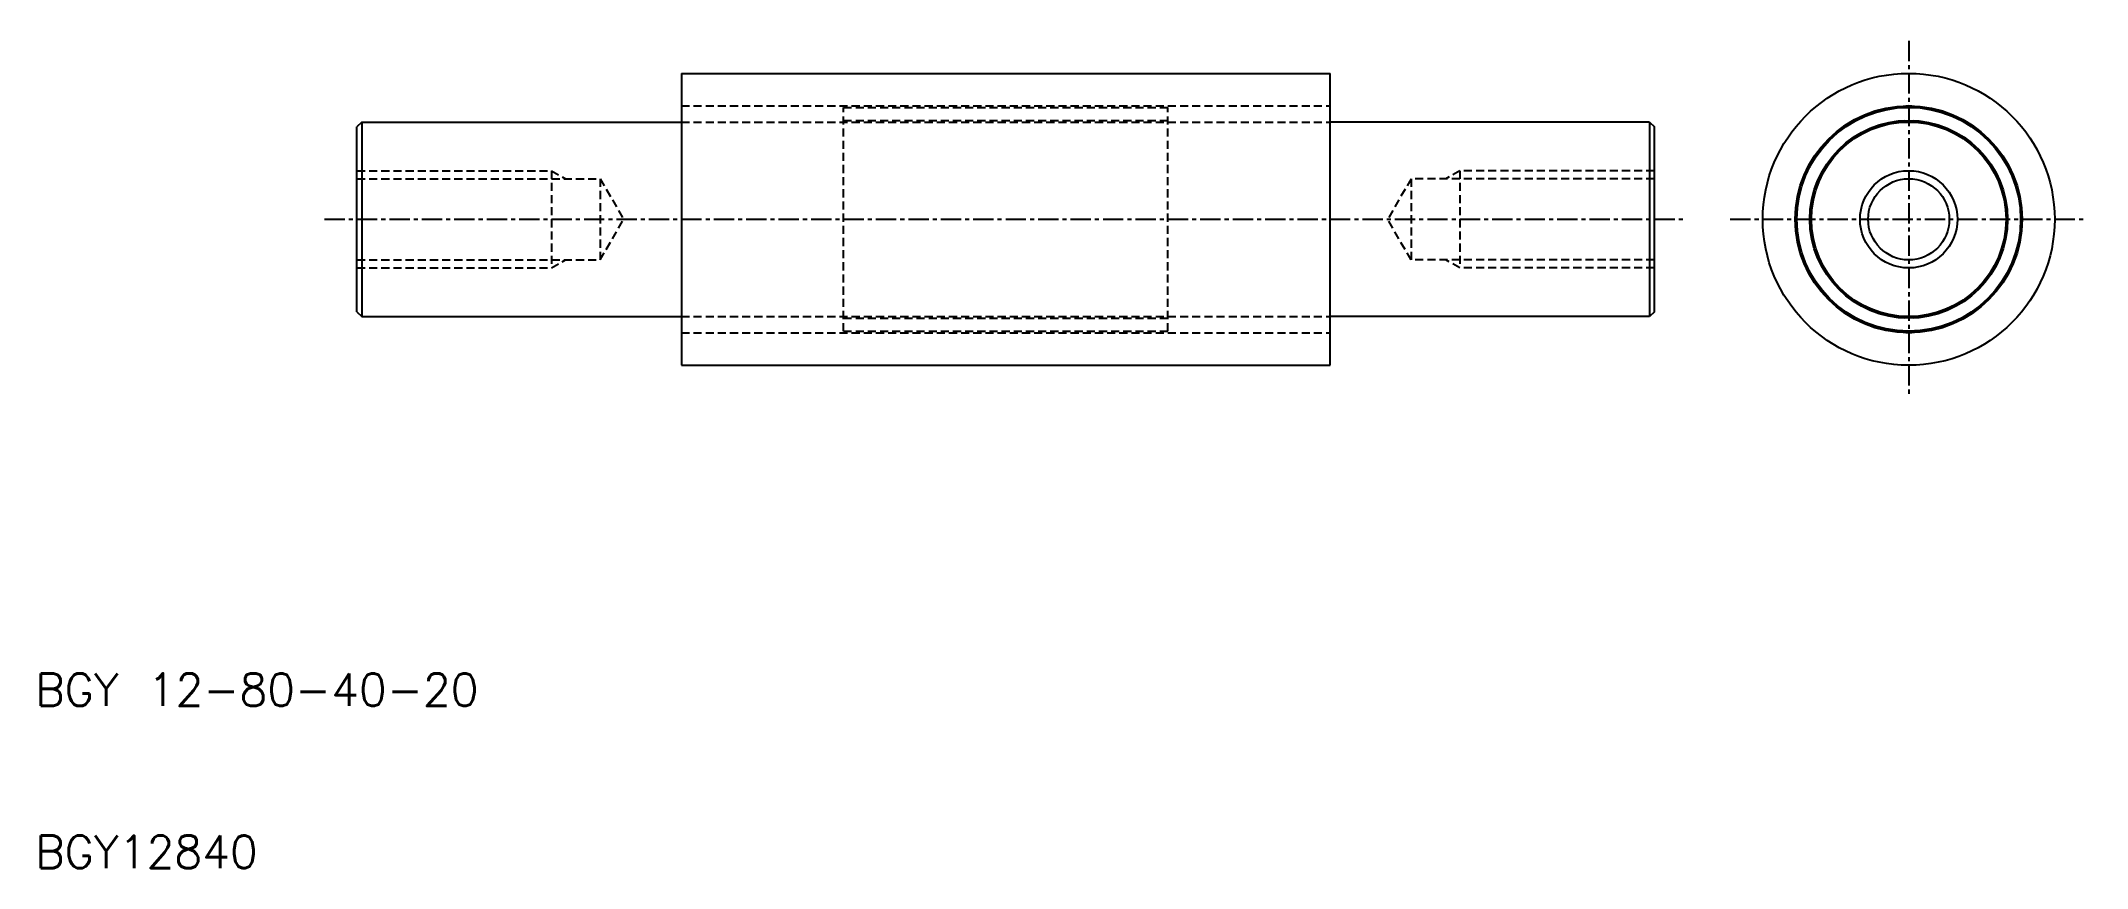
# Model space of a CAD drawing. Extents: x 326 to 452, y 613 to 664.
import ezdxf

# ---------------------------------------------------------------- set-up
doc = ezdxf.new("R2010")
doc.units = 0
doc.linetypes.add('CENTER', pattern=[2, 1.25, -0.25, 0.25, -0.25])
doc.linetypes.add('DASHED', pattern=[0.75, 0.5, -0.25])
doc.layers.get('0').update_dxf_attribs({"linetype": 'CONTINUOUS'})
doc.layers.add('CENTER', color=1, linetype='CENTER')
doc.styles.get("Standard").update_dxf_attribs({"font": 'txt.shx', "bigfont": 'bigfont.shx'})

msp = doc.modelspace()

# ---------------------------------------------------------------- linework, layer by layer
at = {"color": 7, "linetype": 'CONTINUOUS'}
for p, q in [((365.47, 662.1), (405.47, 662.1)), ((365.47, 662.1), (365.47, 644.1)), ((405.47, 644.1), (405.47, 662.1)), ((345.77, 659.1), (345.47, 658.8)), ((345.47, 647.4), (345.47, 658.8)), ((345.77, 659.1), (365.47, 659.1)), ((345.77, 659.1), (345.77, 647.1)), ((425.17, 659.1), (405.47, 659.1)), ((425.17, 659.1), (425.47, 658.8)), ((425.17, 659.1), (425.17, 647.1)), ((425.47, 647.4), (425.47, 658.8)), ((345.47, 647.4), (345.77, 647.1)), ((425.47, 647.4), (425.17, 647.1)), ((345.77, 647.1), (365.47, 647.1)), ((425.17, 647.1), (405.47, 647.1)), ((365.47, 644.1), (405.47, 644.1))]:
    msp.add_line(p, q, dxfattribs=at)
at = {"color": 3, "linetype": 'DASHED'}
for p, q in [((365.47, 660.1), (405.47, 660.1)), ((375.47, 646.2), (375.47, 660)), ((375.47, 660), (395.47, 660)), ((395.47, 646.2), (395.47, 660)), ((365.47, 659.1), (405.47, 659.1)), ((375.47, 659.2), (395.47, 659.2)), ((345.47, 656.1), (357.47, 656.1)), ((357.47, 656.1), (358.33, 655.6)), ((357.47, 656.1), (357.47, 650.1)), ((413.47, 656.1), (412.6, 655.6)), ((425.47, 656.1), (413.47, 656.1)), ((413.47, 656.1), (413.47, 650.1)), ((345.47, 655.6), (360.47, 655.6)), ((360.47, 655.6), (361.91, 653.1)), ((360.47, 655.6), (360.47, 650.6)), ((410.47, 655.6), (409.02, 653.1)), ((425.47, 655.6), (410.47, 655.6)), ((410.47, 655.6), (410.47, 650.6)), ((360.47, 650.6), (361.91, 653.1)), ((410.47, 650.6), (409.02, 653.1)), ((345.47, 650.6), (360.47, 650.6)), ((345.47, 650.1), (357.47, 650.1)), ((357.47, 650.1), (358.33, 650.6)), ((425.47, 650.6), (410.47, 650.6)), ((413.47, 650.1), (412.6, 650.6)), ((425.47, 650.1), (413.47, 650.1)), ((365.47, 647.1), (405.47, 647.1)), ((365.47, 646.1), (405.47, 646.1)), ((375.47, 647), (395.47, 647)), ((375.47, 646.2), (395.47, 646.2))]:
    msp.add_line(p, q, dxfattribs=at)
at = {"color": 7, "linetype": 'CONTINUOUS'}
for radius in [9, 7, 6.9, 6.1, 6, 2.5]:
    msp.add_circle((441.15, 653.1), radius, dxfattribs=at)
at = {"color": 3, "linetype": 'CONTINUOUS'}
msp.add_circle((441.15, 653.1), 3, dxfattribs=at)
at = {"color": 7, "linetype": 'CONTINUOUS'}
for centre, start, end in [((441.15, 659.6), 51.8275, 128.1725), ((441.15, 659.6), 234.4734, 305.5266), ((435.52, 656.35), 111.8275, 188.1725), ((435.52, 656.35), 294.4734, 5.5266), ((446.78, 656.35), 174.4734, 245.5266), ((446.78, 656.35), 351.8275, 68.1725), ((435.52, 649.85), 171.8275, 248.1725), ((435.52, 649.85), 354.4734, 65.5266), ((446.78, 649.85), 114.4734, 185.5266), ((446.78, 649.85), 291.8275, 8.1725), ((441.15, 646.6), 231.8275, 308.1725), ((441.15, 646.6), 54.4734, 125.5266)]:
    msp.add_arc(centre, 0.5, start, end, dxfattribs=at)
at = {"layer": 'CENTER', "color": 1, "linetype": 'CENTER'}
for p, q in [((441.15, 664.1), (441.15, 642.1)), ((343.47, 653.1), (427.47, 653.1)), ((430.15, 653.1), (452.15, 653.1))]:
    msp.add_line(p, q, dxfattribs=at)

# ---------------------------------------------------------------- texts
at = {"color": 7, "linetype": 'CONTINUOUS'}
for s, p in [('BGY 12-80-40-20', (325.64, 623.1)), ('BGY12840', (325.64, 613.1))]:
    msp.add_text(s, height=2, dxfattribs=at).set_placement(p)

doc.saveas('drawing.dxf')
